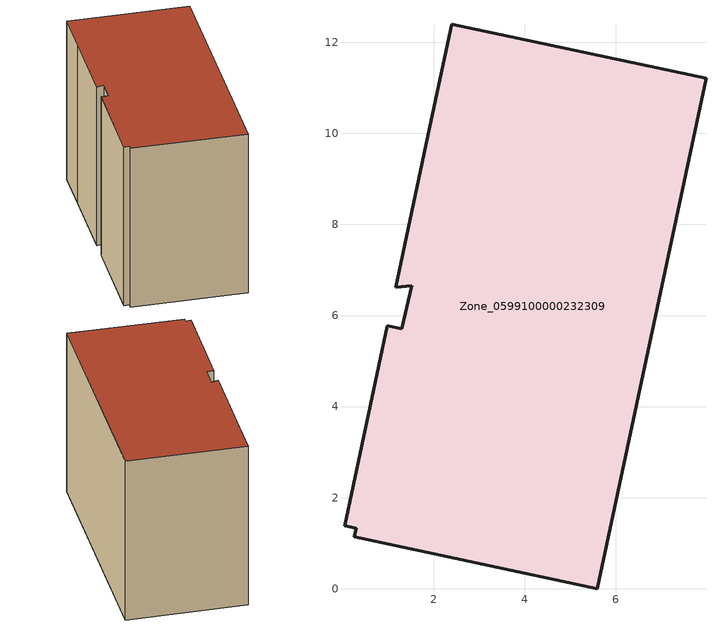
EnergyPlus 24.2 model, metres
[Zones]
Zone_0599100000232309
 floor ground (C_G): 1.3,5.71 1.52,6.65 1.16,6.62 1.95,10.3 2.4,12.4 7.98,11.21 5.59,0 0.26,1.15 0.3,1.33 0.04,1.38 0.98,5.78 z0
 wall outside (C_F): 5.59,0 7.98,11.21 2.4,12.4 1.95,10.3 1.16,6.62 1.52,6.65 1.3,5.71 0.98,5.78 0.04,1.38 0.3,1.33 0.26,1.15 5.59,0 z0:8.38
 roof outside (C_R): 1.52,6.65 1.3,5.71 0.98,5.78 0.04,1.38 0.3,1.33 0.26,1.15 5.59,0 7.98,11.21 2.4,12.4 1.95,10.3 1.16,6.62 z8.38
[BUILDING]
Pand.0599100000232309: North Axis=0; Terrain=City; Loads Convergence Tolerance Value=0.04; Temperature Convergence Tolerance Value=0.4; Solar Distribution=FullExterior; Maximum Number of Warmup Days=25; Minimum Number of Warmup Days=1
[Site:Location]
Rotterdam.The.Hague.AP_ZH_NLD Design_Conditions: Latitude=51.96; Longitude=4.45; Time Zone=1; Elevation=-4.5
[SITE:GROUNDTEMPERATURE:BUILDINGSURFACE]
18, 18, 18, 18, 18, 18, 18, 18, 18, 18, 18, 18
[MATERIAL] Thermal Absorptance=0.9; Solar Absorptance=0.7; Visible Absorptance=0.7
Name | Roughness | Thickness | Conductivity | Density | Specific Heat
G.TC.1975-1991 | MediumSmooth | 0.15 | 0.288461 | 540 | 1210
F.TC.1975-1991 | Rough | 0.3 | 0.230769 | 1920 | 840
R.TC.1975-1991 | MediumRough | 0.2 | 0.153846 | 1500 | 1000
[CONSTRUCTION]
C_G: G.TC.1975-1991
C_F: F.TC.1975-1991
C_R: R.TC.1975-1991
[ZONE]
Zone_0599100000232309: Type=1; Multiplier=1; Ceiling Height=Autocalculate; Volume=Autocalculate; Floor Area=autocalculate; Part of Total Floor Area=Yes
[ZONEINFILTRATION:DESIGNFLOWRATE]
Infil_Zone_0599100000232309: Zone or ZoneList or Space or SpaceList=Zone_0599100000232309; Schedule=AlwaysOn; Design Flow Rate Calculation Method=Flow/Area; Flow Rate per Floor Area=0.003; Constant Term Coefficient=1; Temperature Term Coefficient=0; Velocity Term Coefficient=0; Velocity Squared Term Coefficient=0
[HVACTEMPLATE:ZONE:IDEALLOADSAIRSYSTEM]
Zone_0599100000232309: Maximum Heating Supply Air Temperature=50; Minimum Cooling Supply Air Temperature=13; Maximum Heating Supply Air Humidity Ratio=0.0156; Minimum Cooling Supply Air Humidity Ratio=0.0077; Heating Limit=NoLimit; Cooling Limit=NoLimit; Dehumidification Control Type=ConstantSensibleHeatRatio; Cooling Sensible Heat Ratio=0.7; Dehumidification Setpoint=60; Humidification Control Type=None; Humidification Setpoint=30; Outdoor Air Method=None; Outdoor Air Flow Rate per Person=0.00944; Outdoor Air Flow Rate per Zone Floor Area=0; Outdoor Air Flow Rate per Zone=0; Demand Controlled Ventilation Type=None; Outdoor Air Economizer Type=NoEconomizer; Heat Recovery Type=None; Sensible Heat Recovery Effectiveness=0.7; Latent Heat Recovery Effectiveness=0.65
[ZONECONTROL:THERMOSTAT]
ThermostatControl_Zone_0599100000232309: Zone or ZoneList=Zone_0599100000232309; Control Type Schedule=DualSetpointControlType; Control 1=Thermostat_Zone_0599100000232309; Temperature Difference Between Cutout And Setpoint=0
[THERMOSTATSETPOINT:DUALSETPOINT]
Thermostat_Zone_0599100000232309: Heating Setpoint Temperature Schedule=HeatingSetpoint_Zone_0599100000232309; Cooling Setpoint Temperature Schedule=CoolingSetpoint_Zone_0599100000232309
[SCHEDULE:COMPACT]
HeatingSetpoint_Zone_0599100000232309: Through: 12/31, For: AllDays, Until: 24:00, 21
CoolingSetpoint_Zone_0599100000232309: Through: 12/31, For: AllDays, Until: 24:00, 24
DualSetpointControlType: Through: 12/31, For: AllDays, Until: 24:00, 4
AlwaysOn: Through: 12/31, For: AllDays, Until: 24:00, 1
